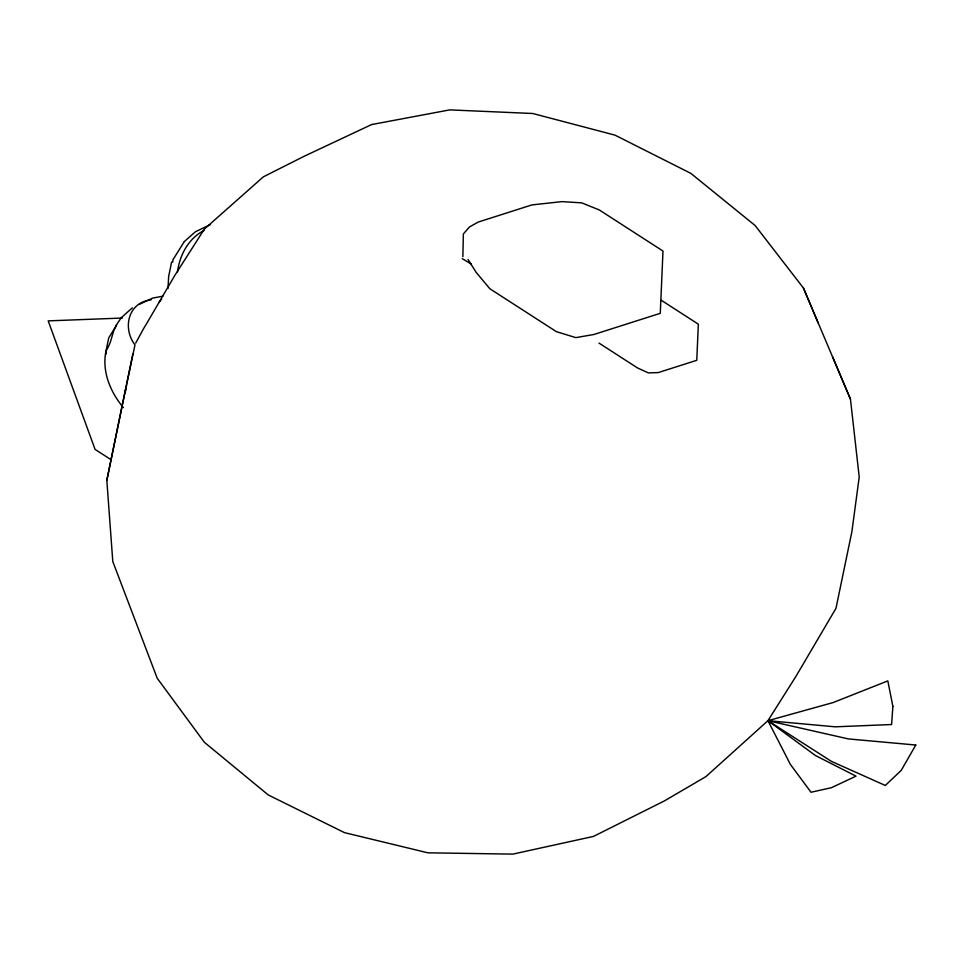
<?xml version="1.0" encoding="UTF-8"?>
<svg xmlns="http://www.w3.org/2000/svg" width="964" height="964" viewBox="0 0 964 964"><rect width="100%" height="100%" fill="white"/><g stroke="black" fill="none" stroke-linecap="round" stroke-linejoin="round"><path stroke-width="1.45" d="M462.877 256.713L463.359 233.951L469.456 226.974L478.289 222.033L531.887 204.922L562.012 201.621L581.714 202.862L599.295 209.959L662.991 251.038L660.28 313.312L593.86 334.496L575.845 337.629L556.336 331.628L489.845 288.742L476.096 272.294L468.046 259.437M172.785 262.015L172.905 259.846L184.076 241.904M105.715 352.366C102.124 372.249 110.643 392.541 123.356 407.531M177.533 271.836C179.605 255.183 188.546 238.313 204.055 230.492M125.248 392.517L126.718 384.455M126.959 383.106L134.984 344.883C122.127 328.001 128.236 302.154 151.119 299.864M832.547 356.752L850.453 399.144L859.213 477.023L851.899 531.622L835.981 608.32L796.192 675.969L767.947 720.686L705.925 776.61L664.317 800.964L593.463 836.427L512.824 854.116L427.883 852.815L344.461 832.631L268.209 794.926L204.344 742.268L157.216 678.258L112.8 561.566L106.823 480.337L132.887 353.607M106.823 480.337L125.669 388.757M106.04 350.824L108.703 337.978L116.56 325.145L113.885 330.23L110.426 341.895A13.954 2.567 -70.2 0 1 106.04 350.824A13.954 0.627 -80.2 0 0 105.992 354.017L106.353 352.92M171.64 261.991L168.664 276.379L167.977 288.549M135.719 343.1L143.407 328.941A54.49 0.916 -58.8 0 0 156.517 306.66L174.894 275.294L204.368 229.083L263.341 176.846L303.672 156.505L371.622 124.561L449.754 109.884L532.767 113.499L614.996 135.141L690.827 173.351L755.101 225.504L803.446 288.055L850.453 399.144M116.162 325.29L121.331 317.614L132.393 307.817M158.94 302.419L161.639 299.033M184.281 241.615L195.343 231.818L210.526 224.492M139.925 304.082L152.674 298.093L162.844 296.189M122.44 318.036L48.2 320.879L95.062 449.381L111.053 459.695M462.286 258.701L471.396 264.088M661.4 300.346L698.346 324.181L696.779 360.295L658.255 372.586L648.362 372.887L637.578 367.971L599.006 343.1M803.446 288.055L818.147 322.892M892.881 706.371L891.604 724.53L835.186 726.82L767.947 720.686L790.408 764.44L811.013 792.251L831.354 787.733L856.008 776.141L815.399 755.499L767.947 720.686L833.077 702.575L887.82 680.897L892.881 706.371M915.8 745.027L901.232 770.356L885.326 785.467L831.438 761.379L767.947 720.686L848.368 738.918L915.8 745.027"/></g></svg>
